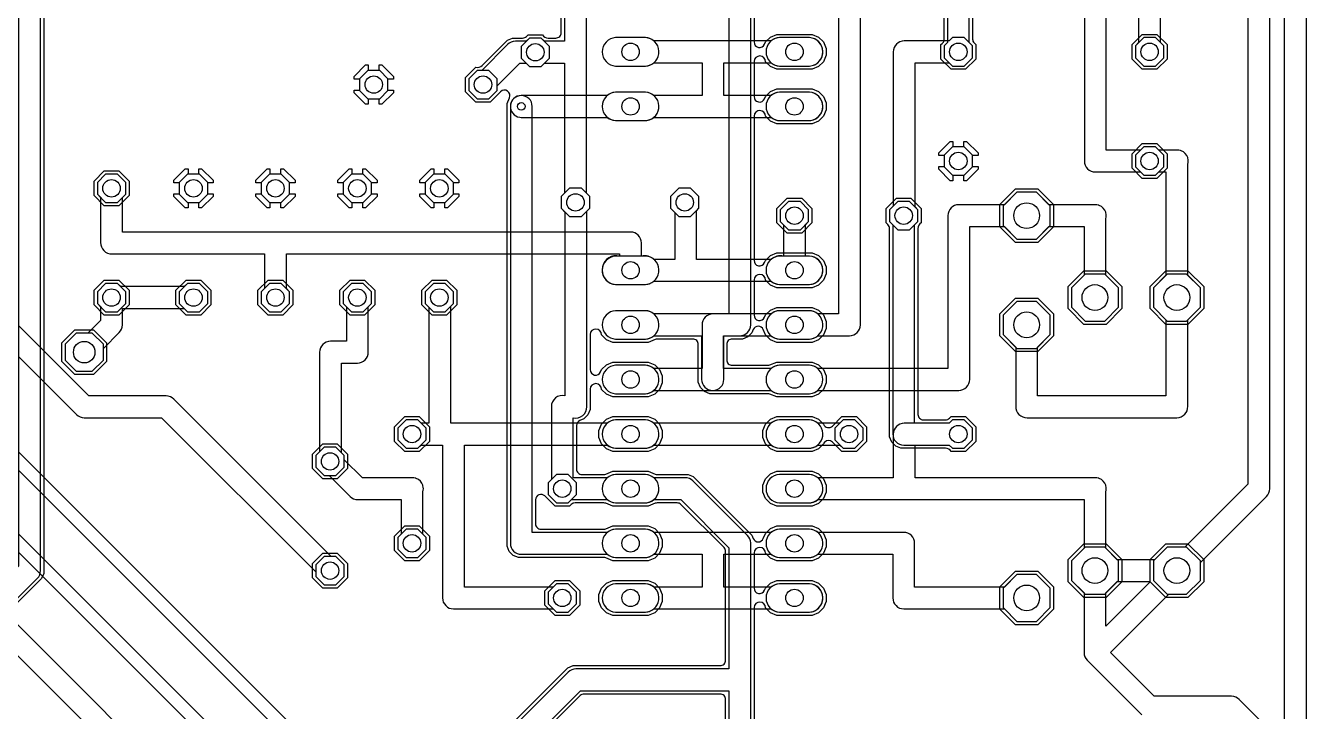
# Model space of a CAD drawing. Header units: millimetres. Extents: x 0 to 100, y -162 to 0.
# Drawn here: x 40.5 to 100, y -101.3 to -69.4 of the extents above; entities that cross this region are included whole.
import ezdxf

# ---------------------------------------------------------------- set-up
doc = ezdxf.new("R2010")
doc.units = ezdxf.units.MM

msp = doc.modelspace()

# ---------------------------------------------------------------- linework, layer by layer
at = {"layer": '16_copper'}
for points in [[(98.149, -102.003), (96.879, -100.733, 0.198912), (96.52, -100.584), (92.92, -100.584), (90.888, -98.552), (93.606, -95.834), (94.432, -95.834), (95.072, -95.194), (95.072, -94.368), (98.149, -91.291, 0.198912), (98.298, -90.932), (98.298, -55.372, 0.198912), (98.149, -55.013), (90.529, -47.393, 0.198912), (90.17, -47.244), (22.86, -47.244, 0.198912)], [(97.282, -55.582), (97.282, -90.722), (94.354, -93.65), (93.528, -93.65), (92.943, -94.234), (91.207, -94.234), (90.678, -93.705), (90.678, -91.072, 0.131116), (90.68, -90.8), (90.673, -90.775, 0.227911), (90.369, -90.456), (90.344, -90.449), (90.32, -90.441), (90.317, -90.44, 0.060524), (90.19, -90.424), (81.808, -90.424), (81.808, -88.9), (83.394, -88.9), (83.546, -89.052), (84.094, -89.052), (84.48, -88.666), (84.48, -88.118), (84.094, -87.732), (83.546, -87.732), (83.394, -87.884), (81.3, -87.884, 0.414214), (80.792, -88.392), (80.792, -90.424), (77.282, -90.424, 0.16243), (76.893, -90.272), (75.507, -90.272, 0.952079), (75.507, -91.592), (76.893, -91.592, 0.16243), (77.282, -91.44), (89.662, -91.44), (89.662, -93.705), (89.078, -94.29), (89.078, -95.194), (89.662, -95.779), (89.662, -98.552, 0.198912), (89.811, -98.911), (92.351, -101.451, 0.198912)], [(89.682, -63.754), (89.682, -75.692, 0.414214), (90.19, -76.2), (92.284, -76.2), (92.436, -76.352), (92.984, -76.352), (93.136, -76.2), (93.472, -76.2), (93.472, -81.005), (92.888, -81.59), (92.888, -82.494), (93.472, -83.079), (93.472, -86.614), (87.503, -86.614), (87.503, -84.349), (88.087, -83.764), (88.087, -82.86), (87.447, -82.22), (86.543, -82.22), (85.903, -82.86), (85.903, -83.764), (86.487, -84.349), (86.487, -87.102, 0.425518), (87.015, -87.63), (93.96, -87.63), (93.981, -87.629, 0.413623), (94.488, -87.102), (94.488, -83.079), (95.072, -82.494), (95.072, -81.59), (94.488, -81.005), (94.488, -75.832, 0.131116), (94.49, -75.56), (94.483, -75.535, 0.227911), (94.179, -75.216), (94.154, -75.209), (94.13, -75.201), (94.127, -75.2, 0.060524), (94, -75.184), (93.136, -75.184), (92.984, -75.032), (92.436, -75.032), (92.284, -75.184), (90.698, -75.184), (90.698, -62.992, 0.414214)], [(78.252, -68.072), (78.252, -82.804), (77.282, -82.804, 0.16243), (76.893, -82.652), (75.507, -82.652, 0.16243), (75.118, -82.804), (72.41, -82.804, 0.414214), (71.902, -83.312), (71.902, -85.344), (69.662, -85.344, 0.16243), (69.273, -85.192), (67.887, -85.192, 0.952079), (67.887, -86.512), (69.273, -86.512, 0.16243), (69.662, -86.36), (72.41, -86.36, 0.414214), (72.918, -85.852), (72.918, -83.82), (75.118, -83.82, 0.16243), (75.507, -83.972), (76.893, -83.972, 0.16243), (77.282, -83.82), (78.76, -83.82, 0.414214), (79.268, -83.312), (79.268, -68.58)], [(53.699, -110.893), (34.649, -91.843, 0.198912), (34.29, -91.694), (21.8, -91.694), (14.308, -84.202, 0.198912), (13.949, -84.053), (7.645, -84.053, 0.929363), (7.571, -85.063), (7.645, -85.069), (13.738, -85.069), (21.231, -92.561, 0.198912), (21.59, -92.71), (34.08, -92.71), (52.832, -111.462)], [(56.006, -105.105), (37.046, -86.144, 0.198912)], [(36.704, -86.665), (55.664, -105.626, 0.198912)], [(54.736, -107.645), (35.776, -88.684, 0.198912)], [(35.434, -89.205), (54.394, -108.166, 0.198912)]]:
    msp.add_lwpolyline(points, format="xyb", dxfattribs=at)
msp.add_lwpolyline([(92.202, -62.357), (92.202, -70.186), (92.05, -70.338), (92.05, -70.886), (92.436, -71.272), (92.984, -71.272), (93.37, -70.886), (93.37, -70.338), (93.218, -70.186), (93.218, -62.865)], dxfattribs=at)
for points in [[(75.146, -73.683, 0.148336), (75.507, -73.812), (76.893, -73.812, 0.952079), (76.893, -72.492), (75.507, -72.492, 0.16243), (75.118, -72.644), (72.918, -72.644), (72.918, -71.12), (75.118, -71.12, 0.16243), (75.507, -71.272), (76.893, -71.272, 0.952079), (76.893, -69.952), (75.507, -69.952, 0.16243), (75.118, -70.104), (69.662, -70.104, 0.16243), (69.273, -69.952), (67.887, -69.952, 0.952079), (67.887, -71.272), (69.273, -71.272, 0.16243), (69.662, -71.12), (71.902, -71.12), (71.902, -72.644), (69.662, -72.644, 0.16243), (69.273, -72.492), (67.887, -72.492, 0.16243), (67.498, -72.644), (63.5, -72.644, 0.929363), (63.426, -73.655), (63.5, -73.66), (67.498, -73.66, 0.16243), (67.887, -73.812), (69.273, -73.812, 0.16243), (69.662, -73.66), (75.118, -73.66)], [(81.94, -78.506), (81.94, -77.958), (81.808, -77.826), (81.808, -71.12), (83.394, -71.12), (83.546, -71.272), (84.094, -71.272), (84.48, -70.886), (84.48, -70.338), (84.094, -69.952), (83.546, -69.952), (83.394, -70.104), (81.3, -70.104, 0.414214), (80.792, -70.612), (80.792, -77.786), (80.62, -77.958), (80.62, -78.506), (81.006, -78.892), (81.554, -78.892)], [(75.146, -81.303, 0.148336), (75.507, -81.432), (76.893, -81.432, 0.952079), (76.893, -80.112), (76.708, -80.112), (76.708, -78.658), (76.86, -78.506), (76.86, -77.958), (76.474, -77.572), (75.926, -77.572), (75.54, -77.958), (75.54, -78.506), (75.692, -78.658), (75.692, -80.112, 0.234139), (75.118, -80.264), (71.648, -80.264), (71.648, -78.003), (71.76, -77.891), (71.76, -77.344), (71.373, -76.957), (70.826, -76.957), (70.439, -77.344), (70.439, -77.891), (70.632, -78.084), (70.632, -80.264), (69.662, -80.264, 0.234139), (69.088, -80.112), (69.088, -79.502, 0.414214), (68.58, -78.994), (44.958, -78.994), (44.958, -77.388), (45.11, -77.236), (45.11, -76.688), (44.724, -76.302), (44.176, -76.302), (43.79, -76.688), (43.79, -77.236), (43.942, -77.388), (43.942, -79.482, 0.425518), (44.47, -80.01), (51.562, -80.01), (51.562, -81.616), (51.41, -81.768), (51.41, -82.316), (51.796, -82.702), (52.344, -82.702), (52.73, -82.316), (52.73, -81.768), (52.578, -81.616), (52.578, -80.01), (68.072, -80.01), (68.072, -80.112, 0.990725), (67.759, -81.413), (67.823, -81.426), (67.887, -81.432), (69.273, -81.432, 0.16243), (69.662, -81.28), (75.118, -81.28)], [(76.957, -86.506, 0.137334), (77.282, -86.36), (83.84, -86.36, 0.414214), (84.348, -85.852), (84.348, -78.74), (85.958, -78.74), (86.543, -79.324), (87.447, -79.324), (88.032, -78.74), (89.662, -78.74), (89.662, -81.005), (89.078, -81.59), (89.078, -82.494), (89.718, -83.134), (90.622, -83.134), (91.262, -82.494), (91.262, -81.59), (90.678, -81.005), (90.678, -78.372, 0.131116), (90.68, -78.1), (90.673, -78.075, 0.227911), (90.369, -77.756), (90.344, -77.749), (90.32, -77.741), (90.317, -77.74, 0.060524), (90.19, -77.724), (88.032, -77.724), (87.447, -77.14), (86.543, -77.14), (85.958, -77.724), (83.84, -77.724, 0.414214), (83.332, -78.232), (83.332, -85.344), (77.282, -85.344, 0.16243), (76.893, -85.192), (75.507, -85.192, 0.952079), (75.507, -86.512), (76.893, -86.512)], [(55.27, -95.016), (55.27, -94.468), (54.884, -94.082), (54.668, -94.082), (47.349, -86.763, 0.198912), (46.99, -86.614), (43.39, -86.614), (35.919, -79.143, 1), (35.201, -79.861), (42.821, -87.481, 0.198912), (43.18, -87.63), (46.78, -87.63), (53.95, -94.8), (53.95, -95.016), (54.336, -95.402), (54.884, -95.402)], [(44.069, -84.95), (44.069, -84.411), (44.809, -83.671, 0.198912), (44.958, -83.312), (44.958, -82.55), (47.834, -82.55), (47.986, -82.702), (48.534, -82.702), (48.92, -82.316), (48.92, -81.768), (48.534, -81.382), (47.986, -81.382), (47.834, -81.534), (44.876, -81.534), (44.724, -81.382), (44.176, -81.382), (43.79, -81.768), (43.79, -82.316), (43.942, -82.468), (43.942, -83.102), (43.351, -83.693), (42.812, -83.693), (42.291, -84.214), (42.291, -84.95), (42.812, -85.471), (43.548, -85.471)], [(59.08, -93.746), (59.08, -93.198), (58.928, -93.046), (58.928, -91.072, 0.131116), (58.93, -90.8), (58.923, -90.775, 0.227911), (58.619, -90.456), (58.594, -90.449), (58.57, -90.441), (58.567, -90.44, 0.060524), (58.44, -90.424), (56.111, -90.424), (55.27, -89.584), (55.27, -89.388), (55.138, -89.256), (55.138, -85.09), (55.88, -85.09, 0.414214), (56.388, -84.582), (56.388, -82.468), (56.54, -82.316), (56.54, -81.768), (56.154, -81.382), (55.606, -81.382), (55.22, -81.768), (55.22, -82.316), (55.372, -82.468), (55.372, -84.074), (54.63, -84.074, 0.414214), (54.122, -84.582), (54.122, -89.216), (53.95, -89.388), (53.95, -89.936), (54.336, -90.322), (54.572, -90.322), (55.541, -91.291, 0.198912), (55.9, -91.44), (57.912, -91.44), (57.912, -93.046), (57.76, -93.198), (57.76, -93.746), (58.146, -94.132), (58.694, -94.132)], [(60.218, -82.448), (60.35, -82.316), (60.35, -81.768), (59.964, -81.382), (59.416, -81.382), (59.03, -81.768), (59.03, -82.316), (59.202, -82.488), (59.202, -87.884), (58.846, -87.884), (58.694, -87.732), (58.146, -87.732), (57.76, -88.118), (57.76, -88.666), (58.146, -89.052), (58.694, -89.052), (58.846, -88.9), (59.837, -88.9), (59.837, -96.012, 0.414214), (60.345, -96.52), (64.979, -96.52), (65.131, -96.672), (65.679, -96.672), (66.065, -96.286), (66.065, -95.738), (65.679, -95.352), (65.131, -95.352), (64.979, -95.504), (60.853, -95.504), (60.853, -88.9), (67.498, -88.9, 0.16243), (67.887, -89.052), (69.273, -89.052, 0.16243), (69.662, -88.9), (75.118, -88.9, 0.16243), (75.507, -89.052), (76.893, -89.052, 0.16243), (77.282, -88.9), (78.314, -88.9), (78.466, -89.052), (79.014, -89.052), (79.4, -88.666), (79.4, -88.118), (79.014, -87.732), (78.466, -87.732), (78.314, -87.884), (77.282, -87.884, 0.16243), (76.893, -87.732), (75.507, -87.732, 0.16243), (75.118, -87.884), (69.662, -87.884, 0.16243), (69.273, -87.732), (67.887, -87.732, 0.16243), (67.498, -87.884), (60.218, -87.884)], [(69.337, -83.966, 0.906346), (69.273, -82.652), (67.887, -82.652, 0.952079), (67.887, -83.972), (69.273, -83.972)], [(69.337, -91.586, 0.906346), (69.273, -90.272), (67.887, -90.272, 0.952079), (67.887, -91.592), (69.273, -91.592)], [(69.634, -92.941, 0.148336), (69.273, -92.812), (67.887, -92.812, 0.952079), (67.887, -94.132), (69.273, -94.132, 0.16243), (69.662, -93.98), (71.902, -93.98), (71.902, -95.504), (69.662, -95.504, 0.16243), (69.273, -95.352), (67.887, -95.352, 0.952079), (67.887, -96.672), (69.273, -96.672, 0.16243), (69.662, -96.52), (75.118, -96.52, 0.16243), (75.507, -96.672), (76.893, -96.672, 0.952079), (76.893, -95.352), (75.507, -95.352, 0.16243), (75.118, -95.504), (72.918, -95.504), (72.918, -93.98), (75.118, -93.98, 0.16243), (75.507, -94.132), (76.893, -94.132, 0.16243), (77.282, -93.98), (80.772, -93.98), (80.772, -96.012, 0.414214), (81.28, -96.52), (85.958, -96.52), (86.543, -97.104), (87.447, -97.104), (88.087, -96.464), (88.087, -95.56), (87.447, -94.92), (86.543, -94.92), (85.958, -95.504), (81.788, -95.504), (81.788, -93.472, 0.414214), (81.28, -92.964), (77.282, -92.964, 0.16243), (76.893, -92.812), (75.507, -92.812, 0.16243), (75.118, -92.964), (69.662, -92.964)]]:
    msp.add_lwpolyline(points, format="xyb", close=True, dxfattribs=at)
for points in [[(64.816, -70.906), (64.816, -70.359), (64.429, -69.972), (63.882, -69.972), (63.495, -70.359), (63.495, -70.906), (63.882, -71.293), (64.429, -71.293)], [(57.302, -72.41), (57.302, -71.862), (56.916, -71.476), (56.368, -71.476), (55.982, -71.862), (55.982, -72.41), (56.368, -72.796), (56.916, -72.796)], [(62.382, -72.41), (62.382, -71.862), (61.996, -71.476), (61.448, -71.476), (61.062, -71.862), (61.062, -72.41), (61.448, -72.796), (61.996, -72.796)], [(84.48, -75.966), (84.48, -75.418), (84.094, -75.032), (83.546, -75.032), (83.16, -75.418), (83.16, -75.966), (83.546, -76.352), (84.094, -76.352)], [(48.92, -77.236), (48.92, -76.688), (48.534, -76.302), (47.986, -76.302), (47.6, -76.688), (47.6, -77.236), (47.986, -77.622), (48.534, -77.622)], [(52.73, -77.236), (52.73, -76.688), (52.344, -76.302), (51.796, -76.302), (51.41, -76.688), (51.41, -77.236), (51.796, -77.622), (52.344, -77.622)], [(56.54, -77.236), (56.54, -76.688), (56.154, -76.302), (55.606, -76.302), (55.22, -76.688), (55.22, -77.236), (55.606, -77.622), (56.154, -77.622)], [(60.35, -77.236), (60.35, -76.688), (59.964, -76.302), (59.416, -76.302), (59.03, -76.688), (59.03, -77.236), (59.416, -77.622), (59.964, -77.622)], [(66.68, -77.891), (66.68, -77.344), (66.293, -76.957), (65.746, -76.957), (65.359, -77.344), (65.359, -77.891), (65.746, -78.278), (66.293, -78.278)], [(66.065, -91.206), (66.065, -90.658), (65.679, -90.272), (65.131, -90.272), (64.745, -90.658), (64.745, -91.206), (65.131, -91.592), (65.679, -91.592)], [(90.678, -95.779), (91.207, -95.25), (92.754, -95.25), (90.678, -97.326)]]:
    msp.add_lwpolyline(points, close=True, dxfattribs=at)
at = {"layer": '1_copper'}
for points in [[(98.75, -138.174, 0.391601), (98.984, -137.922), (98.984, -1.27, 0.414214), (98.73, -1.016), (1.27, -1.016, 0.414214), (1.016, -1.27), (1.016, -137.922, 0.414214), (1.27, -138.176), (98.73, -138.176)], [(69.337, -71.266, 0.906346), (69.273, -69.952), (67.887, -69.952, 0.952079), (67.887, -71.272), (69.273, -71.272)], [(76.957, -71.266, 0.906346), (76.893, -69.952), (75.507, -69.952, 0.952079), (75.507, -71.272), (76.893, -71.272)], [(69.337, -94.126, 0.906346), (69.273, -92.812), (67.887, -92.812, 0.16243), (67.498, -92.964), (64.008, -92.964), (64.008, -73.152, 1), (62.992, -73.152), (62.992, -93.472, 0.414214), (63.5, -93.98), (67.498, -93.98, 0.16243), (67.887, -94.132), (69.273, -94.132)], [(69.337, -73.806, 0.906346), (69.273, -72.492), (67.887, -72.492, 0.952079), (67.887, -73.812), (69.273, -73.812)], [(76.957, -73.806, 0.906346), (76.893, -72.492), (75.507, -72.492, 0.952079), (75.507, -73.812), (76.893, -73.812)], [(83.483, -89.205, 0.308004), (83.226, -89.052), (81.149, -89.052), (80.906, -88.952), (80.72, -88.766), (80.62, -88.523), (80.62, -78.826, 0.198912), (80.545, -78.647), (80.467, -78.569), (80.467, -77.895), (80.943, -77.419), (81.617, -77.419), (82.093, -77.895), (82.093, -78.569, 0.308004), (81.94, -78.826), (81.94, -87.478, 0.414214), (82.194, -87.732), (83.226, -87.732, 0.198912), (83.405, -87.657), (83.483, -87.579), (84.157, -87.579), (84.633, -88.055), (84.633, -88.729), (84.157, -89.205)], [(84.48, -88.666), (84.48, -88.118), (84.094, -87.732), (83.546, -87.732), (83.394, -87.884), (81.788, -87.884), (81.788, -78.658), (81.94, -78.506), (81.94, -77.958), (81.554, -77.572), (81.006, -77.572), (80.62, -77.958), (80.62, -78.506), (80.772, -78.658), (80.772, -88.392, 0.414214), (81.28, -88.9), (83.394, -88.9), (83.546, -89.052), (84.094, -89.052)], [(69.337, -81.426, 0.906346), (69.273, -80.112), (67.887, -80.112, 0.952079), (67.887, -81.432), (69.273, -81.432)], [(76.957, -81.426, 0.906346), (76.893, -80.112), (75.507, -80.112, 0.952079), (75.507, -81.432), (76.893, -81.432)], [(76.957, -83.966, 0.906346), (76.893, -82.652), (75.507, -82.652, 0.952079), (75.507, -83.972), (76.893, -83.972)], [(69.337, -86.506, 0.906346), (69.273, -85.192), (67.887, -85.192, 0.952079), (67.887, -86.512), (69.273, -86.512)], [(69.337, -89.046, 0.906346), (69.273, -87.732), (67.887, -87.732, 0.952079), (67.887, -89.052), (69.273, -89.052)], [(75.378, -89.205), (75.079, -89.081), (74.851, -88.852), (74.727, -88.554), (74.727, -88.23), (74.851, -87.932), (75.079, -87.703), (75.378, -87.579), (77.022, -87.579), (77.321, -87.703), (77.549, -87.932, 0.539177), (77.965, -88.017), (78.403, -87.579), (79.077, -87.579), (79.553, -88.055), (79.553, -88.729), (79.077, -89.205), (78.403, -89.205), (77.965, -88.767, 0.413701), (77.606, -88.766), (77.6, -88.774, 0.086177), (77.549, -88.852), (77.321, -89.081), (77.022, -89.205)], [(76.957, -89.046, 0.906346), (76.893, -87.732), (75.507, -87.732, 0.952079), (75.507, -89.052), (76.893, -89.052)], [(76.957, -91.586, 0.906346), (76.893, -90.272), (75.507, -90.272, 0.952079), (75.507, -91.592), (76.893, -91.592)], [(76.957, -94.126, 0.906346), (76.893, -92.812), (75.507, -92.812, 0.952079), (75.507, -94.132), (76.893, -94.132)], [(69.337, -96.666, 0.906346), (69.273, -95.352), (67.887, -95.352, 0.952079), (67.887, -96.672), (69.273, -96.672)], [(76.957, -96.666, 0.906346), (76.893, -95.352), (75.507, -95.352, 0.952079), (75.507, -96.672), (76.893, -96.672)]]:
    msp.add_lwpolyline(points, format="xyb", close=True, dxfattribs=at)
for points in [[(65.512, -50.333), (65.512, -70.124), (64.581, -70.124), (64.429, -69.972), (63.882, -69.972), (63.729, -70.124), (63.226, -70.124, 0.198912), (62.866, -70.273), (61.664, -71.476), (61.448, -71.476), (61.062, -71.862), (61.062, -72.41), (61.448, -72.796), (61.996, -72.796), (62.382, -72.41), (62.382, -72.194), (63.436, -71.14), (63.729, -71.14), (63.882, -71.293), (64.429, -71.293), (64.581, -71.14), (65.512, -71.14), (65.512, -77.191), (65.359, -77.344), (65.359, -77.891), (65.532, -78.064), (65.532, -86.614, 0.487928), (64.897, -87.122), (64.897, -90.506), (64.745, -90.658), (64.745, -91.206), (65.131, -91.592), (65.679, -91.592), (65.831, -91.44), (67.498, -91.44, 0.16243), (67.887, -91.592), (69.273, -91.592, 0.16243), (69.662, -91.44), (70.91, -91.44), (73.152, -93.682), (73.152, -99.314), (66.04, -99.314, 0.198912), (65.681, -99.463), (60.75, -104.394)], [(27.178, -101.302), (30.69, -97.79), (38.1, -97.79, 0.198912), (38.459, -97.641), (40.999, -95.101, 0.198912), (41.148, -94.742), (41.148, -58.076), (44.788, -54.436, 1), (44.07, -53.718), (40.281, -57.507, 0.198912), (40.132, -57.866), (40.132, -94.532), (37.89, -96.774), (30.48, -96.774, 0.198912), (30.121, -96.923), (26.311, -100.733, 0.198912), (26.162, -101.092), (26.162, -121.202)], [(73.152, -63.5), (73.152, -82.804), (69.662, -82.804, 0.16243), (69.273, -82.652), (67.887, -82.652, 0.952079), (67.887, -83.972), (69.273, -83.972, 0.16243), (69.662, -83.82), (71.882, -83.82), (71.882, -85.852, 0.414214), (72.39, -86.36), (75.118, -86.36, 0.16243), (75.507, -86.512), (76.893, -86.512, 0.952079), (76.893, -85.192), (75.507, -85.192, 0.16243), (75.118, -85.344), (72.898, -85.344), (72.898, -83.82), (73.66, -83.82, 0.414214), (74.168, -83.312), (74.168, -63.5)], [(60.761, -104.167), (65.666, -99.262), (65.909, -99.162), (72.746, -99.162, 0.414214), (73, -98.908), (73, -93.851, 0.198912), (72.925, -93.671), (70.921, -91.667, 0.198912), (70.741, -91.592), (69.821, -91.592, 0.098493), (69.723, -91.612), (69.402, -91.745), (67.758, -91.745), (67.437, -91.612, 0.098493), (67.339, -91.592), (65.999, -91.592, 0.198912), (65.82, -91.667), (65.742, -91.745), (65.068, -91.745), (64.594, -91.27, 0.668182), (64.16, -91.45), (64.16, -92.558, 0.414214), (64.414, -92.812), (67.339, -92.812, 0.098493), (67.437, -92.792), (67.758, -92.659), (69.402, -92.659), (69.701, -92.783), (69.929, -93.012), (70.053, -93.31), (70.053, -93.634), (69.929, -93.932), (69.701, -94.161), (69.402, -94.285), (67.758, -94.285), (67.437, -94.152, 0.098493), (67.339, -94.132), (63.369, -94.132), (63.126, -94.032), (62.94, -93.846), (62.84, -93.603), (62.84, -73.021), (62.954, -72.745, 0.820685), (62.54, -72.468), (62.059, -72.949), (61.385, -72.949), (60.909, -72.473), (60.909, -71.799), (61.385, -71.323, 0.308), (61.675, -71.249), (62.852, -70.072), (63.094, -69.972), (63.561, -69.972, 0.198915), (63.741, -69.898), (63.819, -69.82), (64.492, -69.82, 0.308004), (64.75, -69.972), (65.105, -69.972, 0.414214), (65.359, -69.718), (65.359, -66.111, 0.668182)], [(84.48, -67.941), (84.48, -70.018, 0.198915), (84.555, -70.197), (84.633, -70.275), (84.633, -70.949), (84.157, -71.425), (83.483, -71.425), (83.007, -70.949), (83.007, -70.275, 0.308002), (83.16, -70.018), (83.16, -68.986, 0.414214)], [(83.312, -68.58), (83.312, -70.186), (83.16, -70.338), (83.16, -70.886), (83.546, -71.272), (84.094, -71.272), (84.48, -70.886), (84.48, -70.338), (84.328, -70.186), (84.328, -68.072, 0.067651)], [(74.168, -104.476), (74.168, -93.472), (74.167, -93.451, 0.187977), (74.019, -93.113), (71.479, -90.573, 0.198912), (71.12, -90.424), (69.662, -90.424, 0.16243), (69.273, -90.272), (67.887, -90.272, 0.16243), (67.498, -90.424), (65.913, -90.424), (65.913, -87.63, 0.487928), (66.548, -87.122), (66.548, -78.023), (66.68, -77.891), (66.68, -77.344), (66.528, -77.191), (66.528, -68.58)], [(74.32, -68.529), (74.32, -70.155, 0.820686), (74.809, -70.252), (74.851, -70.152), (75.079, -69.923), (75.378, -69.799), (77.022, -69.799), (77.321, -69.923), (77.549, -70.152), (77.673, -70.45), (77.673, -70.774), (77.549, -71.072), (77.321, -71.301), (77.022, -71.425), (75.378, -71.425), (75.079, -71.301), (74.851, -71.072, 0.985508), (74.321, -71.059), (74.32, -71.069), (74.32, -72.695, 0.820686), (74.809, -72.792), (74.851, -72.692), (75.079, -72.463), (75.378, -72.339), (77.022, -72.339), (77.321, -72.463), (77.549, -72.692), (77.673, -72.99), (77.673, -73.314), (77.549, -73.612), (77.321, -73.841), (77.022, -73.965), (75.378, -73.965), (75.079, -73.841), (74.851, -73.612, 0.985508), (74.321, -73.599), (74.32, -73.609), (74.32, -80.315, 0.820686), (74.809, -80.412), (74.851, -80.312), (75.079, -80.083), (75.378, -79.959), (77.022, -79.959), (77.321, -80.083), (77.549, -80.312), (77.673, -80.61), (77.673, -80.934), (77.549, -81.232), (77.321, -81.461), (77.022, -81.585), (75.378, -81.585), (75.079, -81.461), (74.851, -81.232, 0.985508), (74.321, -81.219), (74.32, -81.229), (74.32, -82.855, 0.820686), (74.809, -82.952), (74.851, -82.852), (75.079, -82.623), (75.378, -82.499), (77.022, -82.499), (77.321, -82.623), (77.549, -82.852), (77.673, -83.15), (77.673, -83.474), (77.549, -83.772), (77.321, -84.001), (77.022, -84.125), (75.378, -84.125), (75.079, -84.001), (74.851, -83.772), (74.752, -83.534, 0.668179), (74.283, -83.534), (74.22, -83.686), (74.034, -83.872), (73.791, -83.972), (73.304, -83.972, 0.414214), (73.05, -84.226), (73.05, -84.938, 0.414214), (73.304, -85.192), (74.959, -85.192, 0.098493), (75.057, -85.172), (75.378, -85.039), (77.022, -85.039), (77.321, -85.163), (77.549, -85.392), (77.673, -85.69), (77.673, -86.014), (77.549, -86.312), (77.321, -86.541), (77.022, -86.665), (75.378, -86.665), (75.057, -86.532, 0.098493), (74.959, -86.512), (72.259, -86.512), (72.016, -86.412), (71.83, -86.226), (71.73, -85.983), (71.73, -84.226, 0.414214), (71.476, -83.972), (69.821, -83.972, 0.098493), (69.723, -83.992), (69.402, -84.125), (67.758, -84.125), (67.459, -84.001), (67.231, -83.772, 0.985508), (66.701, -83.759), (66.7, -83.769), (66.7, -85.395, 0.820686), (67.189, -85.492), (67.231, -85.392), (67.459, -85.163), (67.758, -85.039), (69.402, -85.039), (69.701, -85.163), (69.929, -85.392), (70.053, -85.69), (70.053, -86.014), (69.929, -86.312), (69.701, -86.541), (69.402, -86.665), (67.758, -86.665), (67.459, -86.541), (67.231, -86.312, 0.985508), (66.701, -86.299), (66.7, -86.309), (66.7, -87.253), (66.6, -87.496), (66.414, -87.682), (66.222, -87.761, 0.303348), (66.065, -87.996), (66.065, -90.018, 0.414214), (66.319, -90.272), (67.339, -90.272, 0.098493), (67.437, -90.252), (67.758, -90.119), (69.402, -90.119), (69.723, -90.252, 0.098493), (69.821, -90.272), (71.251, -90.272), (71.494, -90.372), (74.22, -93.098), (74.283, -93.25, 0.668179), (74.752, -93.25), (74.851, -93.012), (75.079, -92.783), (75.378, -92.659), (77.022, -92.659), (77.321, -92.783), (77.549, -93.012), (77.673, -93.31), (77.673, -93.634), (77.549, -93.932), (77.321, -94.161), (77.022, -94.285), (75.378, -94.285), (75.079, -94.161), (74.851, -93.932, 0.985508), (74.321, -93.919), (74.32, -93.929), (74.32, -95.555, 0.820686), (74.809, -95.652), (74.851, -95.552), (75.079, -95.323), (75.378, -95.199), (77.022, -95.199), (77.321, -95.323), (77.549, -95.552), (77.673, -95.85), (77.673, -96.174), (77.549, -96.472), (77.321, -96.701), (77.022, -96.825), (75.378, -96.825), (75.079, -96.701), (74.851, -96.472, 0.985508), (74.321, -96.459), (74.32, -96.469), (74.32, -104.308, 0.198915)], [(73, -104.308), (73, -100.736, 0.414214), (72.746, -100.482), (66.419, -100.482, 0.198912), (66.239, -100.557), (61.334, -105.462)]]:
    msp.add_lwpolyline(points, format="xyb", dxfattribs=at)
for points in [[(41.3, -58.245), (41.3, -94.873), (41.2, -95.116), (38.474, -97.842)], [(61.319, -105.261), (66.25, -100.33), (73.152, -100.33), (73.152, -104.476)]]:
    msp.add_lwpolyline(points, dxfattribs=at)
for points in [[(92.373, -71.425), (91.897, -70.949), (91.897, -70.275), (92.373, -69.799), (93.047, -69.799), (93.523, -70.275), (93.523, -70.949), (93.047, -71.425)], [(93.37, -70.886), (93.37, -70.338), (92.984, -69.952), (92.436, -69.952), (92.05, -70.338), (92.05, -70.886), (92.436, -71.272), (92.984, -71.272)], [(55.728, -71.882), (55.728, -71.757), (56.263, -71.222), (56.388, -71.222), (56.388, -71.476), (56.368, -71.476), (55.982, -71.862), (55.982, -71.882)], [(57.302, -71.882), (57.302, -71.862), (56.916, -71.476), (56.896, -71.476), (56.896, -71.222), (57.021, -71.222), (57.556, -71.757), (57.556, -71.882)], [(56.263, -73.05), (55.728, -72.515), (55.728, -72.39), (55.982, -72.39), (55.982, -72.41), (56.368, -72.796), (56.388, -72.796), (56.388, -73.05)], [(56.896, -73.05), (56.896, -72.796), (56.916, -72.796), (57.302, -72.41), (57.302, -72.39), (57.556, -72.39), (57.556, -72.515), (57.021, -73.05)], [(82.906, -75.438), (82.906, -75.313), (83.441, -74.778), (83.566, -74.778), (83.566, -75.032), (83.546, -75.032), (83.16, -75.418), (83.16, -75.438)], [(84.48, -75.438), (84.48, -75.418), (84.094, -75.032), (84.074, -75.032), (84.074, -74.778), (84.199, -74.778), (84.734, -75.313), (84.734, -75.438)], [(92.373, -76.505), (91.897, -76.029), (91.897, -75.355), (92.373, -74.879), (93.047, -74.879), (93.523, -75.355), (93.523, -76.029), (93.047, -76.505)], [(93.37, -75.966), (93.37, -75.418), (92.984, -75.032), (92.436, -75.032), (92.05, -75.418), (92.05, -75.966), (92.436, -76.352), (92.984, -76.352)], [(44.113, -77.775), (43.637, -77.299), (43.637, -76.625), (44.113, -76.149), (44.787, -76.149), (45.263, -76.625), (45.263, -77.299), (44.787, -77.775)], [(47.346, -76.708), (47.346, -76.583), (47.881, -76.048), (48.006, -76.048), (48.006, -76.302), (47.986, -76.302), (47.6, -76.688), (47.6, -76.708)], [(48.92, -76.708), (48.92, -76.688), (48.534, -76.302), (48.514, -76.302), (48.514, -76.048), (48.639, -76.048), (49.174, -76.583), (49.174, -76.708)], [(51.156, -76.708), (51.156, -76.583), (51.691, -76.048), (51.816, -76.048), (51.816, -76.302), (51.796, -76.302), (51.41, -76.688), (51.41, -76.708)], [(52.73, -76.708), (52.73, -76.688), (52.344, -76.302), (52.324, -76.302), (52.324, -76.048), (52.449, -76.048), (52.984, -76.583), (52.984, -76.708)], [(54.966, -76.708), (54.966, -76.583), (55.501, -76.048), (55.626, -76.048), (55.626, -76.302), (55.606, -76.302), (55.22, -76.688), (55.22, -76.708)], [(56.54, -76.708), (56.54, -76.688), (56.154, -76.302), (56.134, -76.302), (56.134, -76.048), (56.259, -76.048), (56.794, -76.583), (56.794, -76.708)], [(58.776, -76.708), (58.776, -76.583), (59.311, -76.048), (59.436, -76.048), (59.436, -76.302), (59.416, -76.302), (59.03, -76.688), (59.03, -76.708)], [(60.35, -76.708), (60.35, -76.688), (59.964, -76.302), (59.944, -76.302), (59.944, -76.048), (60.069, -76.048), (60.604, -76.583), (60.604, -76.708)], [(83.441, -76.606), (82.906, -76.071), (82.906, -75.946), (83.16, -75.946), (83.16, -75.966), (83.546, -76.352), (83.566, -76.352), (83.566, -76.606)], [(84.074, -76.606), (84.074, -76.352), (84.094, -76.352), (84.48, -75.966), (84.48, -75.946), (84.734, -75.946), (84.734, -76.071), (84.199, -76.606)], [(45.11, -77.236), (45.11, -76.688), (44.724, -76.302), (44.176, -76.302), (43.79, -76.688), (43.79, -77.236), (44.176, -77.622), (44.724, -77.622)], [(47.881, -77.876), (47.346, -77.341), (47.346, -77.216), (47.6, -77.216), (47.6, -77.236), (47.986, -77.622), (48.006, -77.622), (48.006, -77.876)], [(48.514, -77.876), (48.514, -77.622), (48.534, -77.622), (48.92, -77.236), (48.92, -77.216), (49.174, -77.216), (49.174, -77.341), (48.639, -77.876)], [(51.691, -77.876), (51.156, -77.341), (51.156, -77.216), (51.41, -77.216), (51.41, -77.236), (51.796, -77.622), (51.816, -77.622), (51.816, -77.876)], [(52.324, -77.876), (52.324, -77.622), (52.344, -77.622), (52.73, -77.236), (52.73, -77.216), (52.984, -77.216), (52.984, -77.341), (52.449, -77.876)], [(55.501, -77.876), (54.966, -77.341), (54.966, -77.216), (55.22, -77.216), (55.22, -77.236), (55.606, -77.622), (55.626, -77.622), (55.626, -77.876)], [(56.134, -77.876), (56.134, -77.622), (56.154, -77.622), (56.54, -77.236), (56.54, -77.216), (56.794, -77.216), (56.794, -77.341), (56.259, -77.876)], [(59.311, -77.876), (58.776, -77.341), (58.776, -77.216), (59.03, -77.216), (59.03, -77.236), (59.416, -77.622), (59.436, -77.622), (59.436, -77.876)], [(59.944, -77.876), (59.944, -77.622), (59.964, -77.622), (60.35, -77.236), (60.35, -77.216), (60.604, -77.216), (60.604, -77.341), (60.069, -77.876)], [(71.76, -77.891), (71.76, -77.344), (71.373, -76.957), (70.826, -76.957), (70.439, -77.344), (70.439, -77.891), (70.826, -78.278), (71.373, -78.278)], [(86.479, -79.477), (85.75, -78.748), (85.75, -77.716), (86.479, -76.987), (87.511, -76.987), (88.24, -77.716), (88.24, -78.748), (87.511, -79.477)], [(88.087, -78.684), (88.087, -77.78), (87.447, -77.14), (86.543, -77.14), (85.903, -77.78), (85.903, -78.684), (86.543, -79.324), (87.447, -79.324)], [(75.863, -79.045), (75.387, -78.569), (75.387, -77.895), (75.863, -77.419), (76.537, -77.419), (77.013, -77.895), (77.013, -78.569), (76.537, -79.045)], [(76.86, -78.506), (76.86, -77.958), (76.474, -77.572), (75.926, -77.572), (75.54, -77.958), (75.54, -78.506), (75.926, -78.892), (76.474, -78.892)], [(89.654, -83.287), (88.925, -82.558), (88.925, -81.526), (89.654, -80.797), (90.686, -80.797), (91.415, -81.526), (91.415, -82.558), (90.686, -83.287)], [(91.262, -82.494), (91.262, -81.59), (90.622, -80.95), (89.718, -80.95), (89.078, -81.59), (89.078, -82.494), (89.718, -83.134), (90.622, -83.134)], [(93.464, -83.287), (92.735, -82.558), (92.735, -81.526), (93.464, -80.797), (94.496, -80.797), (95.225, -81.526), (95.225, -82.558), (94.496, -83.287)], [(95.072, -82.494), (95.072, -81.59), (94.432, -80.95), (93.528, -80.95), (92.888, -81.59), (92.888, -82.494), (93.528, -83.134), (94.432, -83.134)], [(44.113, -82.855), (43.637, -82.379), (43.637, -81.705), (44.113, -81.229), (44.787, -81.229), (45.263, -81.705), (45.263, -82.379), (44.787, -82.855)], [(45.11, -82.316), (45.11, -81.768), (44.724, -81.382), (44.176, -81.382), (43.79, -81.768), (43.79, -82.316), (44.176, -82.702), (44.724, -82.702)], [(47.923, -82.855), (47.447, -82.379), (47.447, -81.705), (47.923, -81.229), (48.597, -81.229), (49.073, -81.705), (49.073, -82.379), (48.597, -82.855)], [(48.92, -82.316), (48.92, -81.768), (48.534, -81.382), (47.986, -81.382), (47.6, -81.768), (47.6, -82.316), (47.986, -82.702), (48.534, -82.702)], [(51.733, -82.855), (51.257, -82.379), (51.257, -81.705), (51.733, -81.229), (52.407, -81.229), (52.883, -81.705), (52.883, -82.379), (52.407, -82.855)], [(52.73, -82.316), (52.73, -81.768), (52.344, -81.382), (51.796, -81.382), (51.41, -81.768), (51.41, -82.316), (51.796, -82.702), (52.344, -82.702)], [(55.543, -82.855), (55.067, -82.379), (55.067, -81.705), (55.543, -81.229), (56.217, -81.229), (56.693, -81.705), (56.693, -82.379), (56.217, -82.855)], [(56.54, -82.316), (56.54, -81.768), (56.154, -81.382), (55.606, -81.382), (55.22, -81.768), (55.22, -82.316), (55.606, -82.702), (56.154, -82.702)], [(59.353, -82.855), (58.877, -82.379), (58.877, -81.705), (59.353, -81.229), (60.027, -81.229), (60.503, -81.705), (60.503, -82.379), (60.027, -82.855)], [(60.35, -82.316), (60.35, -81.768), (59.964, -81.382), (59.416, -81.382), (59.03, -81.768), (59.03, -82.316), (59.416, -82.702), (59.964, -82.702)], [(86.479, -84.557), (85.75, -83.828), (85.75, -82.796), (86.479, -82.067), (87.511, -82.067), (88.24, -82.796), (88.24, -83.828), (87.511, -84.557)], [(88.087, -83.764), (88.087, -82.86), (87.447, -82.22), (86.543, -82.22), (85.903, -82.86), (85.903, -83.764), (86.543, -84.404), (87.447, -84.404)], [(42.749, -85.623), (42.139, -85.013), (42.139, -84.151), (42.749, -83.541), (43.611, -83.541), (44.221, -84.151), (44.221, -85.013), (43.611, -85.623)], [(44.069, -84.95), (44.069, -84.214), (43.548, -83.693), (42.812, -83.693), (42.291, -84.214), (42.291, -84.95), (42.812, -85.471), (43.548, -85.471)], [(58.083, -89.205), (57.607, -88.729), (57.607, -88.055), (58.083, -87.579), (58.757, -87.579), (59.233, -88.055), (59.233, -88.729), (58.757, -89.205)], [(59.08, -88.666), (59.08, -88.118), (58.694, -87.732), (58.146, -87.732), (57.76, -88.118), (57.76, -88.666), (58.146, -89.052), (58.694, -89.052)], [(67.758, -89.205), (67.459, -89.081), (67.231, -88.852), (67.107, -88.554), (67.107, -88.23), (67.231, -87.932), (67.459, -87.703), (67.758, -87.579), (69.402, -87.579), (69.701, -87.703), (69.929, -87.932), (70.053, -88.23), (70.053, -88.554), (69.929, -88.852), (69.701, -89.081), (69.402, -89.205)], [(79.4, -88.666), (79.4, -88.118), (79.014, -87.732), (78.466, -87.732), (78.08, -88.118), (78.08, -88.666), (78.466, -89.052), (79.014, -89.052)], [(54.273, -90.475), (53.797, -89.999), (53.797, -89.325), (54.273, -88.849), (54.947, -88.849), (55.423, -89.325), (55.423, -89.999), (54.947, -90.475)], [(55.27, -89.936), (55.27, -89.388), (54.884, -89.002), (54.336, -89.002), (53.95, -89.388), (53.95, -89.936), (54.336, -90.322), (54.884, -90.322)], [(75.378, -91.745), (75.079, -91.621), (74.851, -91.392), (74.727, -91.094), (74.727, -90.77), (74.851, -90.472), (75.079, -90.243), (75.378, -90.119), (77.022, -90.119), (77.321, -90.243), (77.549, -90.472), (77.673, -90.77), (77.673, -91.094), (77.549, -91.392), (77.321, -91.621), (77.022, -91.745)], [(58.083, -94.285), (57.607, -93.809), (57.607, -93.135), (58.083, -92.659), (58.757, -92.659), (59.233, -93.135), (59.233, -93.809), (58.757, -94.285)], [(59.08, -93.746), (59.08, -93.198), (58.694, -92.812), (58.146, -92.812), (57.76, -93.198), (57.76, -93.746), (58.146, -94.132), (58.694, -94.132)], [(54.273, -95.555), (53.797, -95.079), (53.797, -94.405), (54.273, -93.929), (54.947, -93.929), (55.423, -94.405), (55.423, -95.079), (54.947, -95.555)], [(89.654, -95.987), (88.925, -95.258), (88.925, -94.226), (89.654, -93.497), (90.686, -93.497), (91.415, -94.226), (91.415, -95.258), (90.686, -95.987)], [(91.262, -95.194), (91.262, -94.29), (90.622, -93.65), (89.718, -93.65), (89.078, -94.29), (89.078, -95.194), (89.718, -95.834), (90.622, -95.834)], [(93.464, -95.987), (92.735, -95.258), (92.735, -94.226), (93.464, -93.497), (94.496, -93.497), (95.225, -94.226), (95.225, -95.258), (94.496, -95.987)], [(95.072, -95.194), (95.072, -94.29), (94.432, -93.65), (93.528, -93.65), (92.888, -94.29), (92.888, -95.194), (93.528, -95.834), (94.432, -95.834)], [(55.27, -95.016), (55.27, -94.468), (54.884, -94.082), (54.336, -94.082), (53.95, -94.468), (53.95, -95.016), (54.336, -95.402), (54.884, -95.402)], [(65.068, -96.825), (64.592, -96.349), (64.592, -95.675), (65.068, -95.199), (65.742, -95.199), (66.218, -95.675), (66.218, -96.349), (65.742, -96.825)], [(67.758, -96.825), (67.459, -96.701), (67.231, -96.472), (67.107, -96.174), (67.107, -95.85), (67.231, -95.552), (67.459, -95.323), (67.758, -95.199), (69.402, -95.199), (69.701, -95.323), (69.929, -95.552), (70.053, -95.85), (70.053, -96.174), (69.929, -96.472), (69.701, -96.701), (69.402, -96.825)], [(86.479, -97.257), (85.75, -96.528), (85.75, -95.496), (86.479, -94.767), (87.511, -94.767), (88.24, -95.496), (88.24, -96.528), (87.511, -97.257)], [(88.087, -96.464), (88.087, -95.56), (87.447, -94.92), (86.543, -94.92), (85.903, -95.56), (85.903, -96.464), (86.543, -97.104), (87.447, -97.104)], [(66.065, -96.286), (66.065, -95.738), (65.679, -95.352), (65.131, -95.352), (64.745, -95.738), (64.745, -96.286), (65.131, -96.672), (65.679, -96.672)]]:
    msp.add_lwpolyline(points, close=True, dxfattribs=at)
at = {"layer": 'drills_PTH'}
for centre, radius in [((64.155, -70.632), 0.406), ((68.58, -70.612), 0.406), ((76.2, -70.612), 0.406), ((83.82, -70.612), 0.406), ((92.71, -70.612), 0.406), ((56.642, -72.136), 0.406), ((61.722, -72.136), 0.406), ((68.58, -73.152), 0.406), ((76.2, -73.152), 0.406), ((83.82, -75.692), 0.406), ((92.71, -75.692), 0.406), ((44.45, -76.962), 0.406), ((48.26, -76.962), 0.406), ((52.07, -76.962), 0.406), ((55.88, -76.962), 0.406), ((59.69, -76.962), 0.406), ((66.02, -77.617), 0.406), ((71.1, -77.617), 0.406), ((76.2, -78.232), 0.406), ((81.28, -78.232), 0.406), ((86.995, -78.232), 0.6), ((68.58, -80.772), 0.406), ((76.2, -80.772), 0.406), ((90.17, -82.042), 0.6), ((93.98, -82.042), 0.6), ((44.45, -82.042), 0.406), ((48.26, -82.042), 0.406), ((52.07, -82.042), 0.406), ((55.88, -82.042), 0.406), ((59.69, -82.042), 0.406), ((86.995, -83.312), 0.6), ((68.58, -83.312), 0.406), ((76.2, -83.312), 0.406), ((43.18, -84.582), 0.5), ((68.58, -85.852), 0.406), ((76.2, -85.852), 0.406), ((58.42, -88.392), 0.406), ((68.58, -88.392), 0.406), ((76.2, -88.392), 0.406), ((78.74, -88.392), 0.406), ((83.82, -88.392), 0.406), ((54.61, -89.662), 0.406), ((65.405, -90.932), 0.406), ((68.58, -90.932), 0.406), ((76.2, -90.932), 0.406), ((58.42, -93.472), 0.406), ((68.58, -93.472), 0.406), ((76.2, -93.472), 0.406), ((54.61, -94.742), 0.406), ((90.17, -94.742), 0.6), ((93.98, -94.742), 0.6), ((65.405, -96.012), 0.406), ((68.58, -96.012), 0.406), ((76.2, -96.012), 0.406), ((86.995, -96.012), 0.6)]:
    msp.add_circle(centre, radius, dxfattribs=at)
at = {"layer": 'drills_via_1_16'}
msp.add_circle((63.5, -73.152), 0.175, dxfattribs=at)
at = {"layer": 'outline'}
msp.add_lwpolyline([(0, -162), (100, -162), (100, 0), (0, 0), (0, -162)], close=True, dxfattribs=at)

doc.saveas('drawing.dxf')
